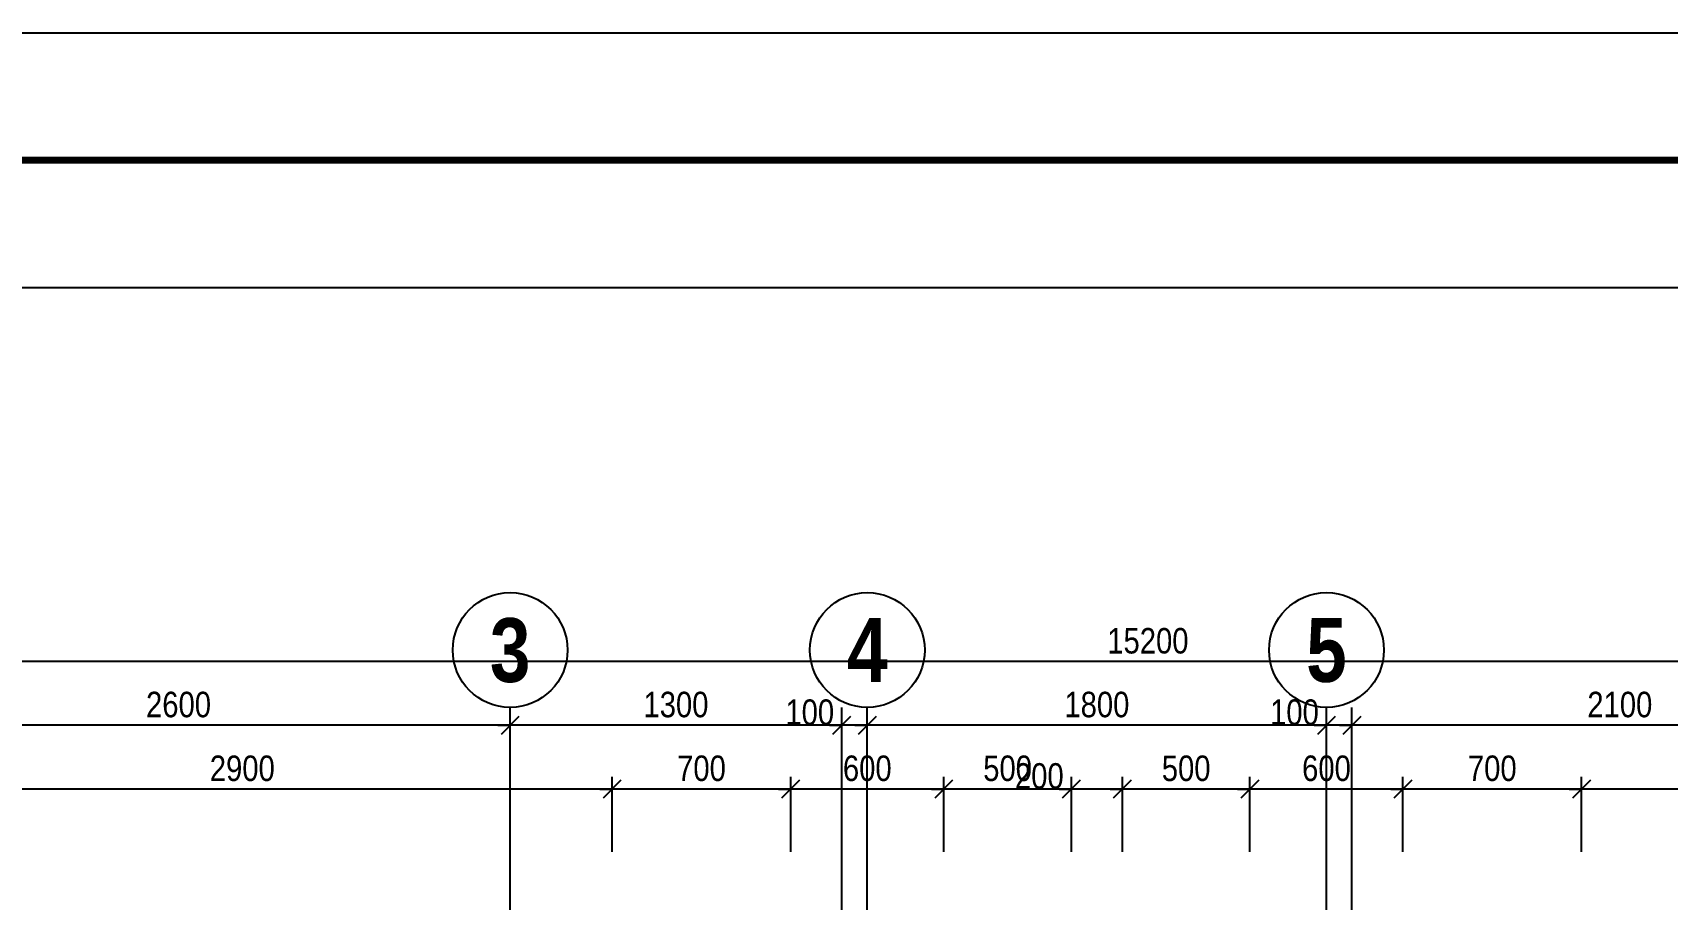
# Model space of a CAD drawing. Extents: x 0 to 206258, y -403073 to 0.
# Drawn here: x 19013 to 25420, y -15045 to -11647 of the extents above; entities that cross this region are included whole.
import ezdxf
from ezdxf.enums import TextEntityAlignment as Align
from ezdxf.lldxf.tags import DXFTag

# ---------------------------------------------------------------- set-up
doc = ezdxf.new("R2010")
doc.units = 0
doc.header["$LTSCALE"] = 1000
for name, color, linetype in [('Axis Circle(Dir 2)', 150, 'Continuous'), ('Axis Label(Dir 2)', 7, 'Continuous'), ('Axis Line(Dir 2)', 150, 'CENTER2'), ('Dimension Line', 5, 'Continuous'), ('SHEETSUMMARY-50', 1, 'Continuous'), ('SheetView', 40, 'Continuous'), ('SheetViewOut', 231, 'Continuous')]:
    doc.layers.add(name, color=color, linetype=linetype)
doc.layers.add('Ghost Axis Line', color=254, linetype='Continuous', true_color=0xbebebe)
doc.styles.add('Axis Label(Dir 2)', font='ARIALNB.TTF', dxfattribs={"height": 250})
doc.styles.add('Dimension Text', font='ARIALN.TTF', dxfattribs={"height": 100})
tags = doc.linetypes.add('CENTER2', pattern=[1.125, 0.75, -0.125, 0.125, -0.125]).pattern_tags.tags
tags[10:11] = [DXFTag(74, 4), DXFTag(75, 0), DXFTag(340, '0'), DXFTag(46, 0.0), DXFTag(50, 0.0), DXFTag(44, 0.0), DXFTag(45, 0.0)]
tags[8:9] = [DXFTag(74, 4), DXFTag(75, 0), DXFTag(340, '0'), DXFTag(46, 0.0), DXFTag(50, 0.0), DXFTag(44, 0.0), DXFTag(45, 0.0)]
tags[6:7] = [DXFTag(74, 4), DXFTag(75, 0), DXFTag(340, '0'), DXFTag(46, 0.0), DXFTag(50, 0.0), DXFTag(44, 0.0), DXFTag(45, 0.0)]
tags[4:5] = [DXFTag(74, 4), DXFTag(75, 0), DXFTag(340, '0'), DXFTag(46, 0.0), DXFTag(50, 0.0), DXFTag(44, 0.0), DXFTag(45, 0.0)]
doc.dimstyles.get("Standard").update_dxf_attribs({"dimtxt": 100, "dimasz": 30, "dimexe": 48.3, "dimexo": 103.5, "dimgap": 30, "dimtad": 1, "dimtoh": 1, "dimdec": 1, "dimdsep": 46, "dimtxsty": 'Dimension Text', "dimblk": 'PCDIM_TICK', "dimcen": 0.09, "dimclrd": 5, "dimclre": 5, "dimclrt": 5, "dimadec": 1, "dimazin": 0, "dimtp": 1, "dimtm": 1, "dimtfac": 1, "dimtdec": 4, "dimtofl": 0, "dimtmove": 0, "dimatfit": 3, "dimfxl": 1, "dimtolj": 1, "dimtzin": 0, "dimarcsym": 0})

# ---------------------------------------------------------------- blocks, each defined once
blk = doc.blocks.new('PCDIM_TICK')
at = {"layer": 'Dimension Line', "color": 0, "transparency": 33554687}
for p, q in [((1.15, 1.15), (-1.15, -1.15)), ((1.61, 0), (0, 0))]:
    blk.add_line(p, q, dxfattribs=at)
blk = doc.blocks.new('*U287')
at = {"layer": 'Dimension Line', "color": 5, "true_color": 0x0000ff, "transparency": 16777216}
for p, q in [((25084.3, -14858.7), (25084.3, -14563.9)), ((28784.3, -14858.7), (28784.3, -14563.9)), ((28784.3, -14612.2), (25084.3, -14612.2))]:
    blk.add_line(p, q, dxfattribs=at)
at = {"layer": 'Dimension Line', "color": 5, "true_color": 0x0000ff, "transparency": 16777216, "xscale": 30, "yscale": 30, "rotation": 180.0000000000004}
blk.add_blockref('PCDIM_TICK', (25084.3, -14612.2), dxfattribs=at)
at = {"layer": 'Dimension Line', "color": 5, "true_color": 0x0000ff, "transparency": 16777216, "xscale": 30, "yscale": 30}
blk.add_blockref('PCDIM_TICK', (28784.3, -14612.2), dxfattribs=at)
at = {"layer": 'Dimension Line', "color": 5, "true_color": 0x0000ff, "transparency": 16777216, "insert": (26934.3, -14582.2), "char_height": 100, "width": 245.979, "attachment_point": 8, "style": 'Dimension Text'}
blk.add_mtext('3700', dxfattribs=at)
blk = doc.blocks.new('*U288')
at = {"layer": 'Dimension Line', "color": 5, "true_color": 0x0000ff, "transparency": 16777216}
for p, q in [((24384.3, -14858.7), (24384.3, -14563.9)), ((25084.3, -14858.7), (25084.3, -14563.9)), ((25084.3, -14612.2), (24384.3, -14612.2))]:
    blk.add_line(p, q, dxfattribs=at)
at = {"layer": 'Dimension Line', "color": 5, "true_color": 0x0000ff, "transparency": 16777216, "xscale": 30, "yscale": 30, "rotation": 180.0000000000004}
blk.add_blockref('PCDIM_TICK', (24384.3, -14612.2), dxfattribs=at)
at = {"layer": 'Dimension Line', "color": 5, "true_color": 0x0000ff, "transparency": 16777216, "xscale": 30, "yscale": 30}
blk.add_blockref('PCDIM_TICK', (25084.3, -14612.2), dxfattribs=at)
at = {"layer": 'Dimension Line', "color": 5, "true_color": 0x0000ff, "transparency": 16777216, "insert": (24734.3, -14582.2), "char_height": 100, "width": 180.831, "attachment_point": 8, "style": 'Dimension Text'}
blk.add_mtext('700', dxfattribs=at)
blk = doc.blocks.new('*U289')
at = {"layer": 'Dimension Line', "color": 5, "true_color": 0x0000ff, "transparency": 16777216}
for p, q in [((23784.3, -14858.7), (23784.3, -14563.9)), ((24384.3, -14858.7), (24384.3, -14563.9)), ((24384.3, -14612.2), (23784.3, -14612.2))]:
    blk.add_line(p, q, dxfattribs=at)
at = {"layer": 'Dimension Line', "color": 5, "true_color": 0x0000ff, "transparency": 16777216, "xscale": 30, "yscale": 30, "rotation": 180.0000000000004}
blk.add_blockref('PCDIM_TICK', (23784.3, -14612.2), dxfattribs=at)
at = {"layer": 'Dimension Line', "color": 5, "true_color": 0x0000ff, "transparency": 16777216, "xscale": 30, "yscale": 30}
blk.add_blockref('PCDIM_TICK', (24384.3, -14612.2), dxfattribs=at)
at = {"layer": 'Dimension Line', "color": 5, "true_color": 0x0000ff, "transparency": 16777216, "insert": (24084.3, -14582.2), "char_height": 100, "width": 181.97, "attachment_point": 8, "style": 'Dimension Text'}
blk.add_mtext('600', dxfattribs=at)
blk = doc.blocks.new('*U290')
at = {"layer": 'Dimension Line', "color": 5, "true_color": 0x0000ff, "transparency": 16777216}
for p, q in [((23284.3, -14858.7), (23284.3, -14563.9)), ((23784.3, -14858.7), (23784.3, -14563.9)), ((23784.3, -14612.2), (23284.3, -14612.2))]:
    blk.add_line(p, q, dxfattribs=at)
at = {"layer": 'Dimension Line', "color": 5, "true_color": 0x0000ff, "transparency": 16777216, "xscale": 30, "yscale": 30, "rotation": 180.0000000000004}
blk.add_blockref('PCDIM_TICK', (23284.3, -14612.2), dxfattribs=at)
at = {"layer": 'Dimension Line', "color": 5, "true_color": 0x0000ff, "transparency": 16777216, "xscale": 30, "yscale": 30}
blk.add_blockref('PCDIM_TICK', (23784.3, -14612.2), dxfattribs=at)
at = {"layer": 'Dimension Line', "color": 5, "true_color": 0x0000ff, "transparency": 16777216, "insert": (23534.3, -14582.2), "char_height": 100, "width": 181.501, "attachment_point": 8, "style": 'Dimension Text'}
blk.add_mtext('500', dxfattribs=at)
blk = doc.blocks.new('*U291')
at = {"layer": 'Dimension Line', "color": 5, "true_color": 0x0000ff, "transparency": 16777216}
for p, q in [((23084.3, -14858.7), (23084.3, -14563.9)), ((23284.3, -14858.7), (23284.3, -14563.9)), ((23084.3, -14612.2), (23054.3, -14612.2)), ((23284.3, -14612.2), (23084.3, -14612.2))]:
    blk.add_line(p, q, dxfattribs=at)
at = {"layer": 'Dimension Line', "color": 5, "true_color": 0x0000ff, "transparency": 16777216, "xscale": 30, "yscale": 30, "rotation": 180.0000000000004}
blk.add_blockref('PCDIM_TICK', (23084.3, -14612.2), dxfattribs=at)
at = {"layer": 'Dimension Line', "color": 5, "true_color": 0x0000ff, "transparency": 16777216, "xscale": 30, "yscale": 30}
blk.add_blockref('PCDIM_TICK', (23284.3, -14612.2), dxfattribs=at)
at = {"layer": 'Dimension Line', "color": 5, "true_color": 0x0000ff, "transparency": 16777216, "insert": (23054.3, -14612.2), "char_height": 100, "width": 182.775, "attachment_point": 9, "style": 'Dimension Text'}
blk.add_mtext('200', dxfattribs=at)
blk = doc.blocks.new('*U292')
at = {"layer": 'Dimension Line', "color": 5, "true_color": 0x0000ff, "transparency": 16777216}
for p, q in [((22584.3, -14858.7), (22584.3, -14563.9)), ((23084.3, -14858.7), (23084.3, -14563.9)), ((23084.3, -14612.2), (22584.3, -14612.2))]:
    blk.add_line(p, q, dxfattribs=at)
at = {"layer": 'Dimension Line', "color": 5, "true_color": 0x0000ff, "transparency": 16777216, "xscale": 30, "yscale": 30, "rotation": 180.0000000000004}
blk.add_blockref('PCDIM_TICK', (22584.3, -14612.2), dxfattribs=at)
at = {"layer": 'Dimension Line', "color": 5, "true_color": 0x0000ff, "transparency": 16777216, "xscale": 30, "yscale": 30}
blk.add_blockref('PCDIM_TICK', (23084.3, -14612.2), dxfattribs=at)
at = {"layer": 'Dimension Line', "color": 5, "true_color": 0x0000ff, "transparency": 16777216, "insert": (22834.3, -14582.2), "char_height": 100, "width": 181.501, "attachment_point": 8, "style": 'Dimension Text'}
blk.add_mtext('500', dxfattribs=at)
blk = doc.blocks.new('*U293')
at = {"layer": 'Dimension Line', "color": 5, "true_color": 0x0000ff, "transparency": 16777216}
for p, q in [((21984.3, -14858.7), (21984.3, -14563.9)), ((22584.3, -14858.7), (22584.3, -14563.9)), ((22584.3, -14612.2), (21984.3, -14612.2))]:
    blk.add_line(p, q, dxfattribs=at)
at = {"layer": 'Dimension Line', "color": 5, "true_color": 0x0000ff, "transparency": 16777216, "xscale": 30, "yscale": 30, "rotation": 180.0000000000004}
blk.add_blockref('PCDIM_TICK', (21984.3, -14612.2), dxfattribs=at)
at = {"layer": 'Dimension Line', "color": 5, "true_color": 0x0000ff, "transparency": 16777216, "xscale": 30, "yscale": 30}
blk.add_blockref('PCDIM_TICK', (22584.3, -14612.2), dxfattribs=at)
at = {"layer": 'Dimension Line', "color": 5, "true_color": 0x0000ff, "transparency": 16777216, "insert": (22284.3, -14582.2), "char_height": 100, "width": 181.97, "attachment_point": 8, "style": 'Dimension Text'}
blk.add_mtext('600', dxfattribs=at)
blk = doc.blocks.new('*U294')
at = {"layer": 'Dimension Line', "color": 5, "true_color": 0x0000ff, "transparency": 16777216}
for p, q in [((21284.3, -14858.7), (21284.3, -14563.9)), ((21984.3, -14858.7), (21984.3, -14563.9)), ((21984.3, -14612.2), (21284.3, -14612.2))]:
    blk.add_line(p, q, dxfattribs=at)
at = {"layer": 'Dimension Line', "color": 5, "true_color": 0x0000ff, "transparency": 16777216, "xscale": 30, "yscale": 30, "rotation": 180.0000000000004}
blk.add_blockref('PCDIM_TICK', (21284.3, -14612.2), dxfattribs=at)
at = {"layer": 'Dimension Line', "color": 5, "true_color": 0x0000ff, "transparency": 16777216, "xscale": 30, "yscale": 30}
blk.add_blockref('PCDIM_TICK', (21984.3, -14612.2), dxfattribs=at)
at = {"layer": 'Dimension Line', "color": 5, "true_color": 0x0000ff, "transparency": 16777216, "insert": (21634.3, -14582.2), "char_height": 100, "width": 180.831, "attachment_point": 8, "style": 'Dimension Text'}
blk.add_mtext('700', dxfattribs=at)
blk = doc.blocks.new('*U295')
at = {"layer": 'Dimension Line', "color": 5, "true_color": 0x0000ff, "transparency": 16777216}
for p, q in [((18384.3, -14858.7), (18384.3, -14563.9)), ((21284.3, -14858.7), (21284.3, -14563.9)), ((21284.3, -14612.2), (18384.3, -14612.2))]:
    blk.add_line(p, q, dxfattribs=at)
at = {"layer": 'Dimension Line', "color": 5, "true_color": 0x0000ff, "transparency": 16777216, "xscale": 30, "yscale": 30, "rotation": 180.0000000000004}
blk.add_blockref('PCDIM_TICK', (18384.3, -14612.2), dxfattribs=at)
at = {"layer": 'Dimension Line', "color": 5, "true_color": 0x0000ff, "transparency": 16777216, "xscale": 30, "yscale": 30}
blk.add_blockref('PCDIM_TICK', (21284.3, -14612.2), dxfattribs=at)
at = {"layer": 'Dimension Line', "color": 5, "true_color": 0x0000ff, "transparency": 16777216, "insert": (19834.3, -14582.2), "char_height": 100, "width": 247.252, "attachment_point": 8, "style": 'Dimension Text'}
blk.add_mtext('2900', dxfattribs=at)
blk = doc.blocks.new('*U304')
at = {"layer": 'Dimension Line', "color": 5, "true_color": 0x0000ff, "transparency": 16777216}
for p, q in [((24184.3, -14858.7), (24184.3, -14313.9)), ((26284.3, -14858.7), (26284.3, -14313.9)), ((26284.3, -14362.2), (24184.3, -14362.2))]:
    blk.add_line(p, q, dxfattribs=at)
at = {"layer": 'Dimension Line', "color": 5, "true_color": 0x0000ff, "transparency": 16777216, "xscale": 30, "yscale": 30, "rotation": 180.0000000000004}
blk.add_blockref('PCDIM_TICK', (24184.3, -14362.2), dxfattribs=at)
at = {"layer": 'Dimension Line', "color": 5, "true_color": 0x0000ff, "transparency": 16777216, "xscale": 30, "yscale": 30}
blk.add_blockref('PCDIM_TICK', (26284.3, -14362.2), dxfattribs=at)
at = {"layer": 'Dimension Line', "color": 5, "true_color": 0x0000ff, "transparency": 16777216, "insert": (25234.3, -14332.2), "char_height": 100, "width": 247.252, "attachment_point": 8, "style": 'Dimension Text'}
blk.add_mtext('2100', dxfattribs=at)
blk = doc.blocks.new('*U305')
at = {"layer": 'Dimension Line', "color": 5, "true_color": 0x0000ff, "transparency": 16777216}
for p, q in [((24084.3, -14858.7), (24084.3, -14313.9)), ((24184.3, -14858.7), (24184.3, -14313.9)), ((24084.3, -14362.2), (24054.3, -14362.2)), ((24184.3, -14362.2), (24084.3, -14362.2))]:
    blk.add_line(p, q, dxfattribs=at)
at = {"layer": 'Dimension Line', "color": 5, "true_color": 0x0000ff, "transparency": 16777216, "xscale": 30, "yscale": 30, "rotation": 180.0000000000004}
blk.add_blockref('PCDIM_TICK', (24084.3, -14362.2), dxfattribs=at)
at = {"layer": 'Dimension Line', "color": 5, "true_color": 0x0000ff, "transparency": 16777216, "xscale": 30, "yscale": 30}
blk.add_blockref('PCDIM_TICK', (24184.3, -14362.2), dxfattribs=at)
at = {"layer": 'Dimension Line', "color": 5, "true_color": 0x0000ff, "transparency": 16777216, "insert": (24054.3, -14362.2), "char_height": 100, "width": 173.928, "attachment_point": 9, "style": 'Dimension Text'}
blk.add_mtext('100', dxfattribs=at)
blk = doc.blocks.new('*U306')
at = {"layer": 'Dimension Line', "color": 5, "true_color": 0x0000ff, "transparency": 16777216}
for p, q in [((22284.3, -14858.7), (22284.3, -14313.9)), ((24084.3, -14858.7), (24084.3, -14313.9)), ((24084.3, -14362.2), (22284.3, -14362.2))]:
    blk.add_line(p, q, dxfattribs=at)
at = {"layer": 'Dimension Line', "color": 5, "true_color": 0x0000ff, "transparency": 16777216, "xscale": 30, "yscale": 30, "rotation": 180.0000000000004}
blk.add_blockref('PCDIM_TICK', (22284.3, -14362.2), dxfattribs=at)
at = {"layer": 'Dimension Line', "color": 5, "true_color": 0x0000ff, "transparency": 16777216, "xscale": 30, "yscale": 30}
blk.add_blockref('PCDIM_TICK', (24084.3, -14362.2), dxfattribs=at)
at = {"layer": 'Dimension Line', "color": 5, "true_color": 0x0000ff, "transparency": 16777216, "insert": (23184.3, -14332.2), "char_height": 100, "width": 238.405, "attachment_point": 8, "style": 'Dimension Text'}
blk.add_mtext('1800', dxfattribs=at)
blk = doc.blocks.new('*U307')
at = {"layer": 'Dimension Line', "color": 5, "true_color": 0x0000ff, "transparency": 16777216}
for p, q in [((22184.3, -14858.7), (22184.3, -14313.9)), ((22284.3, -14858.7), (22284.3, -14313.9)), ((22184.3, -14362.2), (22154.3, -14362.2)), ((22284.3, -14362.2), (22184.3, -14362.2))]:
    blk.add_line(p, q, dxfattribs=at)
at = {"layer": 'Dimension Line', "color": 5, "true_color": 0x0000ff, "transparency": 16777216, "xscale": 30, "yscale": 30, "rotation": 180.0000000000004}
blk.add_blockref('PCDIM_TICK', (22184.3, -14362.2), dxfattribs=at)
at = {"layer": 'Dimension Line', "color": 5, "true_color": 0x0000ff, "transparency": 16777216, "xscale": 30, "yscale": 30}
blk.add_blockref('PCDIM_TICK', (22284.3, -14362.2), dxfattribs=at)
at = {"layer": 'Dimension Line', "color": 5, "true_color": 0x0000ff, "transparency": 16777216, "insert": (22154.3, -14362.2), "char_height": 100, "width": 173.928, "attachment_point": 9, "style": 'Dimension Text'}
blk.add_mtext('100', dxfattribs=at)
blk = doc.blocks.new('*U308')
at = {"layer": 'Dimension Line', "color": 5, "true_color": 0x0000ff, "transparency": 16777216}
for p, q in [((20884.3, -14858.7), (20884.3, -14313.9)), ((22184.3, -14858.7), (22184.3, -14313.9)), ((22184.3, -14362.2), (20884.3, -14362.2))]:
    blk.add_line(p, q, dxfattribs=at)
at = {"layer": 'Dimension Line', "color": 5, "true_color": 0x0000ff, "transparency": 16777216, "xscale": 30, "yscale": 30, "rotation": 180.0000000000004}
blk.add_blockref('PCDIM_TICK', (20884.3, -14362.2), dxfattribs=at)
at = {"layer": 'Dimension Line', "color": 5, "true_color": 0x0000ff, "transparency": 16777216, "xscale": 30, "yscale": 30}
blk.add_blockref('PCDIM_TICK', (22184.3, -14362.2), dxfattribs=at)
at = {"layer": 'Dimension Line', "color": 5, "true_color": 0x0000ff, "transparency": 16777216, "insert": (21534.3, -14332.2), "char_height": 100, "width": 238.405, "attachment_point": 8, "style": 'Dimension Text'}
blk.add_mtext('1300', dxfattribs=at)
blk = doc.blocks.new('*U309')
at = {"layer": 'Dimension Line', "color": 5, "true_color": 0x0000ff, "transparency": 16777216}
for p, q in [((18284.3, -14858.7), (18284.3, -14313.9)), ((20884.3, -14858.7), (20884.3, -14313.9)), ((20884.3, -14362.2), (18284.3, -14362.2))]:
    blk.add_line(p, q, dxfattribs=at)
at = {"layer": 'Dimension Line', "color": 5, "true_color": 0x0000ff, "transparency": 16777216, "xscale": 30, "yscale": 30, "rotation": 180.0000000000004}
blk.add_blockref('PCDIM_TICK', (18284.3, -14362.2), dxfattribs=at)
at = {"layer": 'Dimension Line', "color": 5, "true_color": 0x0000ff, "transparency": 16777216, "xscale": 30, "yscale": 30}
blk.add_blockref('PCDIM_TICK', (20884.3, -14362.2), dxfattribs=at)
at = {"layer": 'Dimension Line', "color": 5, "true_color": 0x0000ff, "transparency": 16777216, "insert": (19584.3, -14332.2), "char_height": 100, "width": 247.252, "attachment_point": 8, "style": 'Dimension Text'}
blk.add_mtext('2600', dxfattribs=at)
blk = doc.blocks.new('*U312')
at = {"layer": 'Dimension Line', "color": 5, "true_color": 0x0000ff, "transparency": 16777216}
for p, q in [((15784.3, -14858.7), (15784.3, -14063.9)), ((30984.3, -14858.7), (30984.3, -14063.9)), ((30984.3, -14112.2), (15784.3, -14112.2))]:
    blk.add_line(p, q, dxfattribs=at)
at = {"layer": 'Dimension Line', "color": 5, "true_color": 0x0000ff, "transparency": 16777216, "xscale": 30, "yscale": 30, "rotation": 180.0000000000004}
blk.add_blockref('PCDIM_TICK', (15784.3, -14112.2), dxfattribs=at)
at = {"layer": 'Dimension Line', "color": 5, "true_color": 0x0000ff, "transparency": 16777216, "xscale": 30, "yscale": 30}
blk.add_blockref('PCDIM_TICK', (30984.3, -14112.2), dxfattribs=at)
at = {"layer": 'Dimension Line', "color": 5, "true_color": 0x0000ff, "transparency": 16777216, "insert": (23384.3, -14082.2), "char_height": 100, "width": 302.882, "attachment_point": 8, "style": 'Dimension Text'}
blk.add_mtext('15200', dxfattribs=at)

msp = doc.modelspace()

# ---------------------------------------------------------------- linework, layer by layer
at = {"layer": 'Axis Circle(Dir 2)', "transparency": 33554687}
for centre in [(20884.29, -14067.207), (22284.29, -14067.207), (24084.29, -14067.207)]:
    msp.add_circle(centre, 225, dxfattribs=at)
at = {"layer": 'Axis Line(Dir 2)', "transparency": 33554687}
for points in [[(20884.29, -38092.207), (20884.29, -14292.207)], [(22284.29, -38092.207), (22284.29, -14292.207)], [(24084.29, -38092.207), (24084.29, -14292.207)]]:
    msp.add_lwpolyline(points, dxfattribs=at)
at = {"layer": 'Ghost Axis Line', "transparency": 33554687}
for points in [[(22184.29, -38092.207), (22184.29, -14292.207)], [(24184.29, -38092.207), (24184.29, -14292.207)]]:
    msp.add_lwpolyline(points, dxfattribs=at)
at = {"layer": 'SHEETSUMMARY-50', "transparency": 33554687, "const_width": 28}
msp.add_lwpolyline([(13854.79, -12146.707), (13854.79, -53196.707), (71554.79, -53196.707), (71554.79, -12146.707), (13854.79, -12146.707), (13854.79, -12146.707)], close=True, dxfattribs=at)
at = {"layer": 'SheetView', "transparency": 33554687}
msp.add_lwpolyline([(14354.79, -12646.707), (14354.79, -52696.707), (63305.305, -52696.707), (63305.305, -12646.707)], close=True, dxfattribs=at)
at = {"layer": 'SheetViewOut', "transparency": 33554687}
msp.add_lwpolyline([(12604.79, -53696.707), (12604.79, -11646.707), (72054.79, -11646.707), (72054.79, -53696.707)], close=True, dxfattribs=at)

# ---------------------------------------------------------------- texts
at = {"layer": 'Axis Label(Dir 2)', "transparency": 33554687, "style": 'Axis Label(Dir 2)'}
for s, p in [('3', (20884.29, -14067.207)), ('4', (22284.29, -14067.207)), ('5', (24084.29, -14067.207))]:
    msp.add_text(s, height=250, dxfattribs=at).set_placement(p, align=Align.MIDDLE_CENTER)

# ---------------------------------------------------------------- dimensions: what is measured, and where the dimension line sits
at = {"layer": 'Dimension Line', "transparency": 33554687}
for base, p1, p2, picture, middle in [((23384.29, -14112.207), (30984.29, -14962.207), (15784.29, -14962.207), '*U312', (23384.29, -14112.207)), ((19584.29, -14362.207), (20884.29, -14962.207), (18284.29, -14962.207), '*U309', (19584.29, -14362.207)), ((21534.29, -14362.207), (22184.29, -14962.207), (20884.29, -14962.207), '*U308', (21534.29, -14362.207)), ((23184.29, -14362.207), (24084.29, -14962.207), (22284.29, -14962.207), '*U306', (23184.29, -14362.207)), ((25234.29, -14362.207), (26284.29, -14962.207), (24184.29, -14962.207), '*U304', (25234.29, -14362.207)), ((22234.29, -14362.207), (22284.29, -14962.207), (22184.29, -14962.207), '*U307', (22234.29, -14362.207)), ((24134.29, -14362.207), (24184.29, -14962.207), (24084.29, -14962.207), '*U305', (24134.29, -14362.207)), ((19834.29, -14612.207), (21284.29, -14962.207), (18384.29, -14962.207), '*U295', (19834.29, -14612.207)), ((21634.29, -14612.207), (21984.29, -14962.207), (21284.29, -14962.207), '*U294', (21634.29, -14612.207)), ((22284.29, -14612.207), (22584.29, -14962.207), (21984.29, -14962.207), '*U293', (22284.29, -14612.207)), ((22834.29, -14612.207), (23084.29, -14962.207), (22584.29, -14962.207), '*U292', (22834.29, -14612.207)), ((23184.29, -14612.207), (23284.29, -14962.207), (23084.29, -14962.207), '*U291', (23184.29, -14612.207)), ((23534.29, -14612.207), (23784.29, -14962.207), (23284.29, -14962.207), '*U290', (23534.29, -14612.207)), ((24084.29, -14612.207), (24384.29, -14962.207), (23784.29, -14962.207), '*U289', (24084.29, -14612.207)), ((24734.29, -14612.207), (25084.29, -14962.207), (24384.29, -14962.207), '*U288', (24734.29, -14612.207)), ((26934.29, -14612.207), (28784.29, -14962.207), (25084.29, -14962.207), '*U287', (26934.29, -14612.207))]:
    dim = msp.add_linear_dim(base=base, p1=p1, p2=p2, angle=180, dimstyle='Standard', override={"dimscale": 1, "dimtxt": 100, "dimasz": 30, "dimexe": 48.3, "dimexo": 103.5, "dimgap": 30, "dimtad": 1, "dimtih": 0, "dimdec": 1, "dimlfac": 1, "dimzin": 8, "dimlunit": 2, "dimpost": '', "dimtxsty": 'Dimension Text', "dimblk": 'PCDIM_TICK', "dimse1": 0, "dimse2": 0, "dimsd2": 0, "dimclrd": 5, "dimclre": 5, "dimclrt": 5, "dimaunit": 0, "dimadec": 1, "dimazin": 0, "dimtol": 0, "dimtp": 1, "dimtm": 1, "dimtmove": 0}, dxfattribs=at)
    dim.commit()
    dim.dimension.update_dxf_attribs({"geometry": picture, "text_midpoint": middle})

doc.saveas('drawing.dxf')
